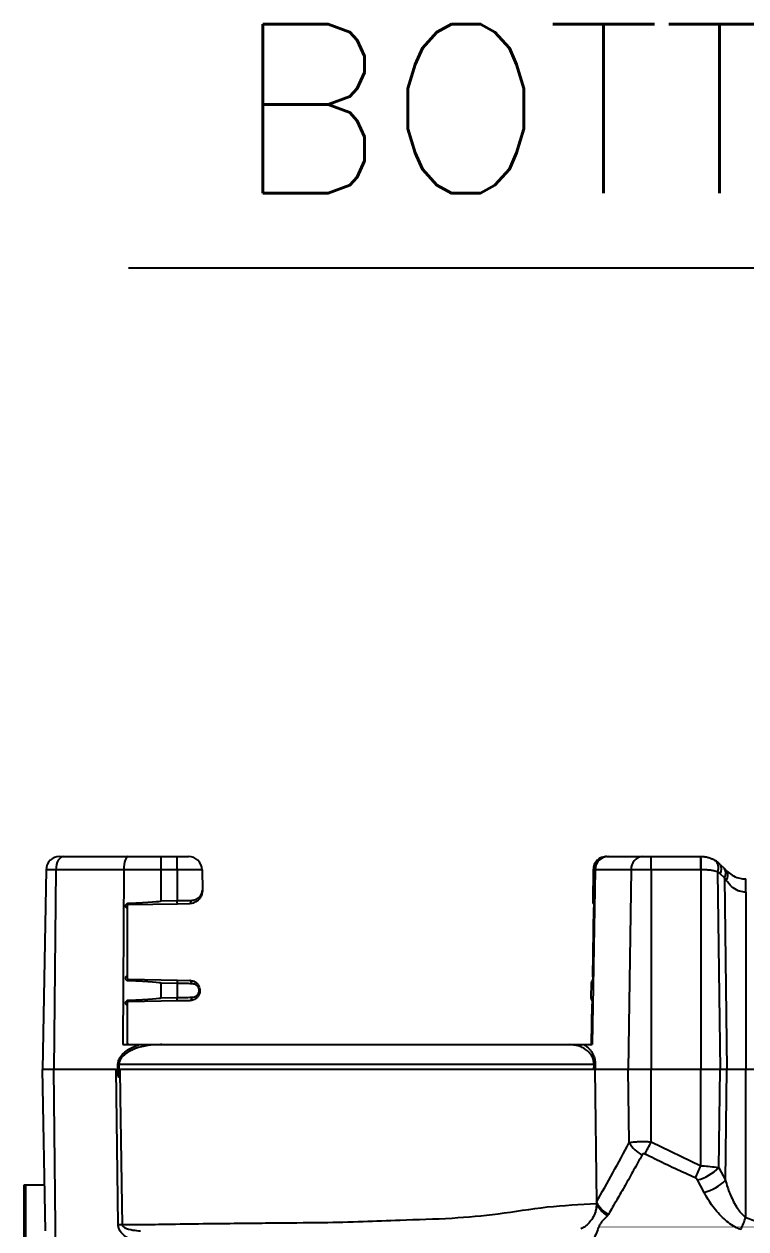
# Model space of a CAD drawing. Extents: x 6 to 134, y 3 to 97.
# Drawn here: x 52.96 to 56.16, y 22.88 to 28.22 of the extents above; entities that cross this region are included whole.
import ezdxf
from ezdxf.enums import TextEntityAlignment as Align

# ---------------------------------------------------------------- set-up
doc = ezdxf.new("R2010")
doc.units = 0
doc.header["$MEASUREMENT"] = 0
doc.layers.add('OBJECT', color=7, linetype='CONTINUOUS')
doc.styles.get("Standard").update_dxf_attribs({"font": 'SIMPLEX'})

msp = doc.modelspace()

# ---------------------------------------------------------------- linework, layer by layer
at = {"layer": 'OBJECT', "color": 1}
msp.add_line((53.4181, 27.1406), (60.9725, 27.1406), dxfattribs=at)
at = {"layer": 'OBJECT'}
for p, q in [((53.1132, 24.5294), (53.1315, 24.5294)), ((53.1315, 24.5294), (53.4173, 24.5294)), ((53.4173, 24.5294), (53.5618, 24.5294)), ((53.5618, 24.5294), (53.6347, 24.5294)), ((53.6347, 24.4705), (53.6347, 24.5294)), ((53.6347, 24.5294), (53.6843, 24.5294)), ((55.5388, 24.5294), (55.5462, 24.5294)), ((55.5462, 24.5294), (55.6981, 24.5294)), ((55.6981, 24.5294), (55.7362, 24.5294)), ((55.7362, 24.4705), (55.7362, 24.5294)), ((55.7362, 24.5294), (55.956, 24.5294)), ((55.956, 24.4705), (55.956, 24.5294)), ((55.956, 24.5294), (55.9565, 24.5294)), ((56.0414, 24.4943), (56.0601, 24.4755)), ((53.0532, 24.4705), (53.0377, 23.5844)), ((53.0533, 24.4743), (53.0532, 24.4705)), ((53.0963, 24.4705), (53.0532, 24.4705)), ((53.0963, 24.4705), (53.0872, 23.5844)), ((53.3974, 24.4705), (53.0963, 24.4705)), ((53.3974, 24.4705), (53.3929, 23.6944)), ((53.5618, 24.4705), (53.3974, 24.4705)), ((53.5618, 24.4705), (53.5618, 24.3323)), ((53.6347, 24.4705), (53.5618, 24.4705)), ((53.6347, 24.4705), (53.6347, 24.3336)), ((53.7443, 24.4705), (53.6347, 24.4705)), ((53.7443, 24.4705), (53.7458, 24.3802)), ((55.4871, 24.4705), (55.4737, 23.6944)), ((55.4787, 24.4705), (55.4763, 24.3317)), ((55.4871, 24.4705), (55.4787, 24.4705)), ((55.6468, 24.4705), (55.4871, 24.4705)), ((55.6468, 24.4705), (55.6335, 23.5844)), ((55.7362, 24.4705), (55.6468, 24.4705)), ((55.7362, 24.4705), (55.7362, 23.5844)), ((55.956, 24.4705), (55.7362, 24.4705)), ((55.956, 24.4705), (55.956, 23.5844)), ((55.9572, 24.4705), (55.956, 24.4705)), ((56.03, 24.4618), (56.0409, 23.5844)), ((56.0601, 24.4342), (56.0414, 24.4529)), ((56.0601, 24.4755), (56.0711, 24.4646)), ((56.0601, 24.4342), (56.0706, 23.5844)), ((56.0677, 24.4232), (56.0601, 24.4342)), ((53.5618, 24.3323), (53.6347, 24.3336)), ((56.1554, 24.3705), (56.1554, 23.5844)), ((53.4176, 24.3145), (53.4127, 24.3095)), ((53.4127, 24.2986), (53.4127, 24.0007)), ((53.635, 24.3183), (53.4176, 24.3145)), ((53.6869, 24.3192), (53.635, 24.3183)), ((55.4764, 23.9957), (55.4818, 24.3035)), ((53.4127, 23.9893), (53.4176, 23.9843)), ((53.4176, 23.9843), (53.635, 23.9805)), ((53.5618, 23.9671), (53.5618, 23.9023)), ((53.6347, 23.9658), (53.5618, 23.9671)), ((53.6347, 23.9658), (53.6347, 23.9036)), ((53.635, 23.9805), (53.6903, 23.9796)), ((55.4699, 23.9677), (55.4688, 23.9017)), ((53.5618, 23.9023), (53.6347, 23.9036)), ((53.4176, 23.8845), (53.4127, 23.8795)), ((53.4127, 23.8686), (53.4127, 23.6994)), ((53.635, 23.8883), (53.4176, 23.8845)), ((53.6903, 23.8893), (53.635, 23.8883)), ((55.4713, 23.6994), (55.4743, 23.8734)), ((53.3929, 23.6944), (53.4676, 23.6944)), ((53.4127, 23.6994), (53.4177, 23.6944)), ((53.5658, 23.6944), (55.3724, 23.6944)), ((55.4377, 23.6944), (55.4737, 23.6944)), ((55.4709, 23.6944), (55.4713, 23.6994)), ((53.0872, 23.5844), (53.0377, 23.5844)), ((53.0502, 22.8679), (53.0377, 23.5844)), ((53.0964, 22.6832), (53.0872, 23.5844)), ((53.363, 23.5844), (53.0872, 23.5844)), ((53.3723, 22.8959), (53.363, 23.5844)), ((53.371, 23.56), (53.3716, 23.606)), ((53.376, 23.606), (53.3754, 23.5601)), ((55.4823, 23.606), (53.376, 23.606)), ((55.482, 23.5844), (53.3805, 23.5844)), ((55.482, 23.5844), (55.4823, 23.606)), ((55.4878, 23.606), (55.4875, 23.5844)), ((55.6335, 23.5844), (55.4875, 23.5844)), ((55.7362, 23.5844), (55.6335, 23.5844)), ((55.6384, 23.2598), (55.6335, 23.5844)), ((55.956, 23.5844), (55.7362, 23.5844)), ((55.7362, 23.2634), (55.7362, 23.5844)), ((55.956, 23.1575), (55.956, 23.5844)), ((56.0409, 23.5844), (55.956, 23.5844)), ((56.0355, 23.1483), (56.0409, 23.5844)), ((56.0706, 23.5844), (56.0409, 23.5844)), ((56.0645, 23.0927), (56.0706, 23.5844)), ((56.1554, 23.5844), (56.0706, 23.5844)), ((56.1554, 22.9279), (56.1554, 23.5844)), ((56.5436, 23.5844), (56.1554, 23.5844)), ((55.7362, 23.2634), (55.956, 23.1575)), ((56.0355, 23.1483), (56.0645, 23.0927)), ((55.9699, 23.0385), (55.9406, 23.0941)), ((52.9555, 20.2424), (52.9555, 23.0724)), ((52.9555, 23.0724), (52.9556, 23.0724)), ((52.9556, 23.0724), (52.9617, 23.0724)), ((52.9556, 20.2424), (52.9556, 23.0724)), ((52.9616, 23.0724), (52.9616, 19.8058)), ((52.9616, 23.0724), (52.9617, 23.0724)), ((52.9617, 23.0724), (53.0467, 23.0724)), ((52.9617, 19.6053), (52.9617, 23.0724)), ((55.4928, 22.9954), (55.4929, 22.9892)), ((55.5458, 22.9412), (55.5417, 22.9351))]:
    msp.add_line(p, q, dxfattribs=at)
at = {"layer": 'OBJECT', "flags": 128}
for points in [[(53.1315, 24.5294), (53.1247, 24.5283), (53.1182, 24.5249), (53.1121, 24.5195), (53.1068, 24.5122), (53.1024, 24.5033), (53.0991, 24.4931), (53.0971, 24.482), (53.0963, 24.4705)], [(56.1554, 24.3705), (56.1555, 24.382), (56.1555, 24.3931), (56.1555, 24.4033), (56.1555, 24.4122), (56.1556, 24.4195), (56.1556, 24.425), (56.1556, 24.4283), (56.1556, 24.4294)], [(53.6947, 24.3345), (53.6946, 24.3315), (53.6942, 24.3287), (53.6935, 24.326), (53.6925, 24.3237), (53.6913, 24.3218), (53.69, 24.3204), (53.6885, 24.3195), (53.6869, 24.3192)], [(53.6981, 23.9648), (53.698, 23.9677), (53.6975, 23.9705), (53.6968, 23.973), (53.6959, 23.9752), (53.6947, 23.9771), (53.6933, 23.9784), (53.6919, 23.9793), (53.6903, 23.9796)], [(53.698, 23.9045), (53.6979, 23.9016), (53.6975, 23.8987), (53.6969, 23.8961), (53.6959, 23.8938), (53.6947, 23.8919), (53.6934, 23.8905), (53.6919, 23.8896), (53.6903, 23.8893)], [(53.3805, 23.5844), (53.3821, 23.4644), (53.3886, 22.9845), (53.3898, 22.8959)], [(55.4853, 23.5994), (55.4855, 23.5844), (55.4928, 22.9954)]]:
    msp.add_lwpolyline(points, dxfattribs=at)
at = {"layer": 'OBJECT'}
for centre, radius, start, end in [((53.1132, 24.4694), 0.06, 90, 179), ((53.6843, 24.4694), 0.06, 1, 90), ((55.7027, 24.4736), 0.056, 94.7042, 183.2156), ((54.6517, 24.485), 1.3056, 359.3607, 1.9482), ((55.9907, 24.4793), 0.043, 335.9306, 49.4457), ((55.9565, 24.4094), 0.12, 45, 58.775), ((56.0115, 24.4736), 0.0364, 325.3098, 34.6723), ((55.9989, 24.4105), 0.06, 45, 58.775), ((56.0302, 24.4549), 0.0364, 325.3098, 34.6723), ((56.0402, 24.4462), 0.0359, 320.0894, 30.6549), ((48.7525, 24.2393), 4.6658, 0.9236, 1.016), ((41.0381, 24.1098), 12.5986, 0.94814, 1.01755), ((56.1559, 24.5505), 0.18, 269.8408, 270), ((57.6858, 23.904), 4.269, 178.9211, 179.0161), ((65.6548, 23.7596), 12.0219, 178.94712, 179.01736), ((48.7512, 23.8093), 4.667, 0.9236, 1.016), ((41.0381, 23.6798), 12.5986, 0.94814, 1.01755), ((53.3738, 23.9581), 0.3521, 269.6423, 270.3577), ((55.4851, 24.0029), 0.3969, 269.6013, 270.3987), ((55.7539, 23.3244), 0.1324, 209.2121, 243.8068), ((46.8184, 27.8669), 10.0359, 332.34786, 332.69647), ((45.5075, 27.8221), 11.4425, 335.64438, 335.9418), ((55.8876, 23.2971), 0.2098, 284.6173, 314.8132), ((55.9166, 23.2412), 0.2096, 284.7363, 314.88), ((55.6081, 23.0551), 0.1298, 207.3841, 241.3185), ((44.0652, 27.6355), 12.9744, 338.46841, 338.72537)]:
    msp.add_arc(centre, radius, start, end, dxfattribs=at)
for centre, major_axis, ratio, start_param, end_param in [((53.4173, 24.4694), (0, 0.06), 0.331503, 0, 1.553343), ((55.5462, 24.4694), (0, 0.06), 0.985489, 0, 1.553343), ((52.5451, 24.3143), (1.0167, 0.018), 0.014749, 5.743609, 6.282922), ((55.4912, 24.3264), (-0.0112, 0.0137), 0.717761, 0.703111, 1.612705), ((52.5451, 23.9846), (1.0167, -0.0175), 0.014749, 0.000252, 0.53948), ((55.485, 23.9724), (0.0117, 0.0133), 0.717763, 1.529591, 2.438504), ((52.545, 23.8843), (1.0167, 0.018), 0.014749, 5.743715, 6.282922), ((55.4837, 23.8964), (-0.0112, 0.0137), 0.717761, 0.703111, 1.611836)]:
    msp.add_ellipse(centre, major_axis=major_axis, ratio=ratio, start_param=start_param, end_param=end_param, dxfattribs=at)
for points in [[(53.5618, 24.5294), (53.5618, 24.5285), (53.5618, 24.5268), (53.5618, 24.5132), (53.5618, 24.4937), (53.5618, 24.4782), (53.5618, 24.4705)], [(55.5387, 24.5294), (55.5309, 24.5285), (55.5154, 24.5267), (55.4957, 24.5132), (55.4818, 24.4937), (55.4797, 24.4782), (55.4787, 24.4705)], [(55.5417, 22.9351), (55.5365, 22.9388), (55.526, 22.9463), (55.5125, 22.9597), (55.5009, 22.9741), (55.4956, 22.9842), (55.4929, 22.9892)], [(53.3723, 22.8959), (53.3758, 22.8959), (53.3827, 22.8959), (53.3875, 22.8959), (53.3898, 22.8959)]]:
    msp.add_open_spline(points, degree=3, dxfattribs=at)
for points, knots in [([(55.9565, 24.5294), (55.9598, 24.5293), (55.968, 24.5291), (55.9811, 24.5272), (55.9949, 24.5234), (56.0076, 24.5183), (56.015, 24.5141), (56.0187, 24.512)], [0, 0, 0, 0, 0.1451798, 0.3671583, 0.5941562, 0.7952852, 1, 1, 1, 1]), ([(56.03, 24.4618), (56.0259, 24.4628), (56.0176, 24.4648), (56.0028, 24.4674), (55.9864, 24.4693), (55.9727, 24.4702), (55.9629, 24.4704), (55.9591, 24.4705), (55.9572, 24.4705)], [0, 0, 0, 0, 0.207153, 0.419739, 0.63629, 0.859657, 0.929714, 1, 1, 1, 1]), ([(56.0711, 24.4646), (56.0784, 24.4582), (56.0924, 24.4458), (56.1194, 24.434), (56.1417, 24.4297), (56.1529, 24.4295), (56.1556, 24.4294)], [0, 0, 0, 0, 0.355545, 0.685158, 0.924561, 1, 1, 1, 1]), ([(53.7458, 24.3802), (53.7458, 24.3802), (53.7458, 24.3796), (53.7458, 24.3781), (53.7457, 24.3742), (53.7447, 24.3658), (53.7408, 24.3533), (53.7304, 24.3374), (53.713, 24.323), (53.695, 24.3204), (53.6869, 24.3192)], [0, 0, 0, 0, 0.003116, 0.020643, 0.05349, 0.139849, 0.321042, 0.508831, 0.777456, 1, 1, 1, 1]), ([(53.6947, 24.3345), (53.7017, 24.3354), (53.7176, 24.3374), (53.7364, 24.351), (53.7446, 24.3661), (53.7458, 24.3767), (53.7458, 24.3796), (53.7458, 24.3802), (53.7458, 24.3802)], [0, 0, 0, 0, 0.216235, 0.484893, 0.857708, 0.973607, 0.996571, 1, 1, 1, 1]), ([(56.1554, 24.3705), (56.1463, 24.3713), (56.1346, 24.3724), (56.1128, 24.3806), (56.0897, 24.3952), (56.0753, 24.4136), (56.0677, 24.4232)], [0, 0, 0, 0, 0.244749, 0.311859, 0.640574, 1, 1, 1, 1]), ([(53.4127, 24.2986), (53.4115, 24.2993), (53.4091, 24.3008), (53.4067, 24.3043), (53.4055, 24.3083), (53.4058, 24.3125), (53.4074, 24.3164), (53.4102, 24.3195), (53.4137, 24.3215), (53.4163, 24.3219), (53.4175, 24.322)], [0, 0, 0, 0, 0.1270955, 0.254194, 0.38124, 0.5082143, 0.6351674, 0.7621567, 0.8892273, 1, 1, 1, 1]), ([(53.6347, 24.3336), (53.6449, 24.3337), (53.6661, 24.334), (53.6849, 24.3343), (53.6947, 24.3345)], [0, 0, 0, 0, 0.480227, 1, 1, 1, 1]), ([(53.4127, 24.3095), (53.4127, 24.3095), (53.4127, 24.3091), (53.4127, 24.3083), (53.4127, 24.3067), (53.4127, 24.304), (53.4127, 24.3007), (53.4127, 24.2986)], [0, 0, 0, 0, 0.00897, 0.146162, 0.283241, 0.554414, 1, 1, 1, 1]), ([(55.4818, 24.3178), (55.4819, 24.3177), (55.4819, 24.3174), (55.482, 24.3158), (55.4821, 24.3137), (55.4821, 24.311), (55.482, 24.3082), (55.482, 24.3055), (55.4819, 24.3042), (55.4818, 24.3035)], [0, 0, 0, 0, 0.142396, 0.284802, 0.427255, 0.56926, 0.710896, 0.85239, 1, 1, 1, 1]), ([(53.4175, 23.9773), (53.4161, 23.9775), (53.4134, 23.9778), (53.4098, 23.9801), (53.4071, 23.9834), (53.4057, 23.9873), (53.4056, 23.9915), (53.407, 23.9955), (53.4094, 23.9987), (53.4117, 24.0001), (53.4127, 24.0007)], [0, 0, 0, 0, 0.127197, 0.254397, 0.381556, 0.508618, 0.635602, 0.762553, 0.88953, 1, 1, 1, 1]), ([(53.4127, 24.0007), (53.4127, 23.9986), (53.4127, 23.9952), (53.4127, 23.9923), (53.4127, 23.9906), (53.4127, 23.9898), (53.4127, 23.9894), (53.4127, 23.9893)], [0, 0, 0, 0, 0.445557, 0.716744, 0.853831, 0.991031, 1, 1, 1, 1]), ([(53.6981, 23.9648), (53.6892, 23.965), (53.6694, 23.9653), (53.647, 23.9656), (53.6347, 23.9658)], [0, 0, 0, 0, 0.453631, 1, 1, 1, 1]), ([(53.6903, 23.9796), (53.6966, 23.9787), (53.7088, 23.9769), (53.7222, 23.9668), (53.7301, 23.9555), (53.7338, 23.9449), (53.735, 23.9353), (53.7342, 23.9255), (53.7306, 23.9141), (53.722, 23.9016), (53.7081, 23.8916), (53.6959, 23.89), (53.6903, 23.8893)], [0, 0, 0, 0, 0.136281, 0.264878, 0.363204, 0.43348, 0.49308, 0.552745, 0.627036, 0.736127, 0.879098, 1, 1, 1, 1]), ([(53.698, 23.9045), (53.7023, 23.905), (53.7116, 23.9061), (53.722, 23.9126), (53.7286, 23.9207), (53.7315, 23.9284), (53.7322, 23.9353), (53.7313, 23.9419), (53.7283, 23.9491), (53.7222, 23.9565), (53.7122, 23.9631), (53.7029, 23.9642), (53.6981, 23.9648)], [0, 0, 0, 0, 0.128416, 0.279937, 0.3889, 0.456477, 0.507144, 0.557784, 0.621634, 0.719233, 0.854872, 1, 1, 1, 1]), ([(55.4764, 23.9957), (55.4765, 23.995), (55.4765, 23.9937), (55.4765, 23.991), (55.4765, 23.9883), (55.4764, 23.9856), (55.4762, 23.9834), (55.4761, 23.9818), (55.476, 23.9815), (55.4759, 23.9813)], [0, 0, 0, 0, 0.141705, 0.283422, 0.425053, 0.566519, 0.708102, 0.850035, 1, 1, 1, 1]), ([(53.4127, 23.8686), (53.4115, 23.8693), (53.4091, 23.8708), (53.4067, 23.8743), (53.4055, 23.8783), (53.4058, 23.8825), (53.4074, 23.8864), (53.4102, 23.8895), (53.4137, 23.8915), (53.4163, 23.8919), (53.4175, 23.892)], [0, 0, 0, 0, 0.1270938, 0.2541904, 0.3812346, 0.5082071, 0.6351583, 0.7621458, 0.8892145, 1, 1, 1, 1]), ([(53.6347, 23.9036), (53.6449, 23.9037), (53.6672, 23.9041), (53.6872, 23.9044), (53.698, 23.9045)], [0, 0, 0, 0, 0.454596, 1, 1, 1, 1]), ([(53.4127, 23.8795), (53.4127, 23.8795), (53.4127, 23.8791), (53.4127, 23.8783), (53.4127, 23.8767), (53.4127, 23.874), (53.4127, 23.8707), (53.4127, 23.8686)], [0, 0, 0, 0, 0.008969, 0.146172, 0.283263, 0.554456, 1, 1, 1, 1]), ([(55.4743, 23.8878), (55.4743, 23.8877), (55.4744, 23.8874), (55.4745, 23.8858), (55.4746, 23.8837), (55.4746, 23.881), (55.4745, 23.8782), (55.4744, 23.8755), (55.4743, 23.8741), (55.4743, 23.8734)], [0, 0, 0, 0, 0.14236, 0.28473, 0.427147, 0.569114, 0.710712, 0.852168, 1, 1, 1, 1]), ([(53.3716, 23.606), (53.3722, 23.6115), (53.3735, 23.624), (53.3841, 23.6442), (53.4091, 23.6696), (53.4394, 23.6851), (53.462, 23.6926), (53.4676, 23.6944)], [0, 0, 0, 0, 0.106436, 0.237709, 0.447452, 0.863234, 1, 1, 1, 1]), ([(53.5658, 23.6944), (53.5634, 23.6944), (53.5245, 23.6942), (53.4692, 23.6874), (53.4114, 23.6609), (53.3879, 23.6391), (53.3778, 23.6216), (53.3765, 23.6108), (53.376, 23.606)], [0, 0, 0, 0, 0.032683, 0.546458, 0.77187, 0.881822, 0.947952, 1, 1, 1, 1]), ([(53.4676, 23.6944), (53.4755, 23.6944), (53.4968, 23.6944), (53.5287, 23.6944), (53.5531, 23.6944), (53.5655, 23.6944), (53.5658, 23.6944)], [0, 0, 0, 0, 0.225784, 0.608755, 0.99231, 1, 1, 1, 1]), ([(55.4823, 23.606), (55.482, 23.6116), (55.4813, 23.6242), (55.4736, 23.6439), (55.4566, 23.6668), (55.4342, 23.6811), (55.4046, 23.6922), (55.3855, 23.6935), (55.3724, 23.6944)], [0, 0, 0, 0, 0.072539, 0.162855, 0.30395, 0.563141, 0.702516, 1, 1, 1, 1]), ([(55.3724, 23.6944), (55.3726, 23.6944), (55.3818, 23.6944), (55.4, 23.6944), (55.4223, 23.6944), (55.4337, 23.6944), (55.4377, 23.6944)], [0, 0, 0, 0, 0.00778, 0.399265, 0.791199, 1, 1, 1, 1]), ([(55.4377, 23.6944), (55.4462, 23.6887), (55.4565, 23.6818), (55.4708, 23.6646), (55.4799, 23.6494), (55.4869, 23.6267), (55.4875, 23.6124), (55.4878, 23.606)], [0, 0, 0, 0, 0.369966, 0.44737, 0.697694, 0.863513, 1, 1, 1, 1]), ([(53.363, 23.5844), (53.3632, 23.5844), (53.3638, 23.5843), (53.3647, 23.5834), (53.3666, 23.5803), (53.3688, 23.5723), (53.3701, 23.5648), (53.371, 23.56)], [0, 0, 0, 0, 0.03305, 0.074381, 0.154538, 0.459727, 1, 1, 1, 1]), ([(53.3754, 23.5601), (53.3757, 23.563), (53.3763, 23.5677), (53.3772, 23.5737), (53.3779, 23.5778), (53.3786, 23.5807), (53.3791, 23.5826), (53.3797, 23.5838), (53.3802, 23.5844), (53.3804, 23.5844), (53.3805, 23.5844)], [0, 0, 0, 0, 0.321646, 0.539532, 0.688065, 0.790315, 0.893926, 0.93668, 0.979932, 1, 1, 1, 1]), ([(55.4853, 23.5994), (55.4851, 23.5977), (55.4848, 23.5949), (55.4843, 23.5913), (55.4839, 23.5889), (55.4835, 23.5873), (55.4832, 23.5862), (55.4829, 23.5855), (55.4827, 23.585), (55.4824, 23.5846), (55.4822, 23.5844), (55.4821, 23.5844), (55.482, 23.5844)], [0, 0, 0, 0, 0.324731, 0.543068, 0.690221, 0.789757, 0.857459, 0.903903, 0.947934, 0.967651, 0.987567, 1, 1, 1, 1]), ([(55.4875, 23.5844), (55.4875, 23.5844), (55.4874, 23.5844), (55.4873, 23.5846), (55.487, 23.5853), (55.4864, 23.5884), (55.4858, 23.5933), (55.4855, 23.5976), (55.4853, 23.5994)], [0, 0, 0, 0, 0.011488, 0.026656, 0.054887, 0.176695, 0.657546, 1, 1, 1, 1]), ([(53.371, 23.56), (53.3711, 23.5591), (53.3714, 23.5575), (53.3718, 23.5555), (53.3722, 23.5542), (53.3725, 23.5532), (53.3728, 23.5525), (53.3731, 23.5522), (53.3733, 23.5521), (53.3735, 23.5522), (53.3737, 23.5523), (53.3741, 23.5529), (53.3748, 23.5555), (53.3751, 23.5581), (53.3754, 23.5601)], [0, 0, 0, 0, 0.164587, 0.272769, 0.345794, 0.402427, 0.459479, 0.47983, 0.494488, 0.509211, 0.526687, 0.556478, 0.649456, 1, 1, 1, 1]), ([(55.4928, 22.9954), (55.5174, 23.0388), (55.5665, 23.1257), (55.6144, 23.2151), (55.6384, 23.2598)], [0, 0, 0, 0, 0.499921, 1, 1, 1, 1]), ([(55.6384, 23.2598), (55.6441, 23.2609), (55.6544, 23.2628), (55.6745, 23.2643), (55.6946, 23.2648), (55.7153, 23.2645), (55.7294, 23.2637), (55.7362, 23.2634)], [0, 0, 0, 0, 0.250794, 0.4558, 0.63983, 0.825872, 1, 1, 1, 1]), ([(55.6955, 23.2057), (55.683, 23.1829), (55.6581, 23.1375), (55.6206, 23.0708), (55.5832, 23.0052), (55.5582, 22.9626), (55.5458, 22.9412)], [0, 0, 0, 0, 0.253695, 0.507408, 0.753694, 1, 1, 1, 1]), ([(55.708, 23.2092), (55.7072, 23.2096), (55.7054, 23.2103), (55.7027, 23.2106), (55.7, 23.2101), (55.6973, 23.2085), (55.6962, 23.2067), (55.6955, 23.2057)], [0, 0, 0, 0, 0.169146, 0.339551, 0.509538, 0.714333, 1, 1, 1, 1]), ([(55.9317, 23.1033), (55.8709, 23.1308), (55.7958, 23.1649), (55.7221, 23.2021), (55.708, 23.2092)], [0, 0, 0, 0, 0.808418, 1, 1, 1, 1]), ([(55.956, 23.1575), (55.967, 23.1568), (55.9912, 23.1552), (56.0181, 23.1516), (56.0316, 23.149), (56.0355, 23.1483)], [0, 0, 0, 0, 0.371116, 0.820777, 1, 1, 1, 1]), ([(55.9406, 23.0941), (55.9401, 23.0948), (55.9388, 23.0972), (55.9361, 23.1007), (55.9329, 23.1025), (55.9317, 23.1033)], [0, 0, 0, 0, 0.2070853, 0.676116, 1, 1, 1, 1]), ([(56.0645, 23.0927), (56.0708, 23.0728), (56.0834, 23.0326), (56.1091, 22.9796), (56.1346, 22.9438), (56.1517, 22.9307), (56.1554, 22.9279)], [0, 0, 0, 0, 0.332648, 0.670616, 0.927865, 1, 1, 1, 1]), ([(56.1342, 22.8737), (56.1275, 22.8765), (56.0996, 22.8883), (56.0546, 22.9219), (56.0063, 22.9758), (55.9822, 23.0173), (55.9699, 23.0385)], [0, 0, 0, 0, 0.087062, 0.364898, 0.675969, 1, 1, 1, 1]), ([(53.3898, 22.8959), (53.4285, 22.8961), (53.5032, 22.8966), (53.6369, 22.8988), (53.7822, 22.9009), (53.9264, 22.9023), (54.088, 22.904), (54.2581, 22.9049), (54.4507, 22.9089), (54.6411, 22.9179), (54.8407, 22.9221), (55.0594, 22.9418), (55.271, 22.9783), (55.4197, 22.9856), (55.4929, 22.9892)], [0, 0, 0, 0, 0.07955, 0.153685, 0.248967, 0.331702, 0.386374, 0.497167, 0.578812, 0.65068, 0.748122, 0.831076, 0.916877, 1, 1, 1, 1]), ([(55.4929, 22.9892), (55.4927, 22.9831), (55.4923, 22.9706), (55.4872, 22.9475), (55.4764, 22.9237), (55.4604, 22.903), (55.446, 22.8903), (55.4337, 22.8821), (55.4273, 22.8788), (55.4238, 22.8771)], [0, 0, 0, 0, 0.096755, 0.199566, 0.398146, 0.597065, 0.794795, 0.890686, 1, 1, 1, 1]), ([(55.5417, 22.9351), (55.5338, 22.9273), (55.5219, 22.9155), (55.51, 22.9006), (55.5058, 22.8923), (55.5039, 22.888), (55.5028, 22.8856), (55.5023, 22.8843), (55.5021, 22.8837), (55.5019, 22.8834), (55.5019, 22.8832), (55.5018, 22.8831), (55.5018, 22.8831), (55.5018, 22.8831), (55.5018, 22.883), (55.5018, 22.883), (55.5018, 22.883), (55.5018, 22.883), (55.5018, 22.883), (55.5018, 22.883), (55.5016, 22.8826), (55.4976, 22.8723), (55.4904, 22.8513), (55.48, 22.8325), (55.4748, 22.8229)], [0, 0, 0, 0, 0.250019, 0.373728, 0.430506, 0.463092, 0.480442, 0.489382, 0.493918, 0.496203, 0.49735, 0.497924, 0.498211, 0.498355, 0.498427, 0.498463, 0.498481, 0.49849, 0.498494, 0.498499, 0.499536, 0.50809, 0.749237, 1, 1, 1, 1]), ([(53.4901, 22.8119), (53.4657, 22.8173), (53.4339, 22.8244), (53.3984, 22.8474), (53.3833, 22.863), (53.3741, 22.8801), (53.3729, 22.8907), (53.3723, 22.8959)], [0, 0, 0, 0, 0.508831, 0.665411, 0.822954, 0.912377, 1, 1, 1, 1]), ([(53.3898, 22.8959), (53.3898, 22.8959), (53.3898, 22.8953), (53.39, 22.8939), (53.3909, 22.8916), (53.3941, 22.8873), (53.4095, 22.8774), (53.4359, 22.8716), (53.4599, 22.8691), (53.471, 22.8679)], [0, 0, 0, 0, 0.0000172, 0.0128987, 0.0294629, 0.0591882, 0.156317, 0.6093713, 1, 1, 1, 1]), ([(56.1554, 22.9279), (56.2289, 22.9008), (56.3763, 22.8466), (56.6058, 22.7854), (56.8417, 22.7416), (57.0804, 22.7195), (57.3189, 22.7193), (57.5564, 22.7407), (57.794, 22.7839), (58.0268, 22.8458), (58.1766, 22.9009), (58.25, 22.9279)], [0, 0, 0, 0, 0.109364, 0.219305, 0.331365, 0.444302, 0.553714, 0.664025, 0.777008, 0.890813, 1, 1, 1, 1])]:
    msp.add_open_spline(points, degree=3, knots=knots, dxfattribs=at)

# ---------------------------------------------------------------- texts
at = {"layer": 'OBJECT', "color": 1}
msp.add_text('BOTTOM VIEW', height=0.75, dxfattribs=at).set_placement((57.1964, 27.4719), align=Align.CENTER)

doc.saveas('drawing.dxf')
